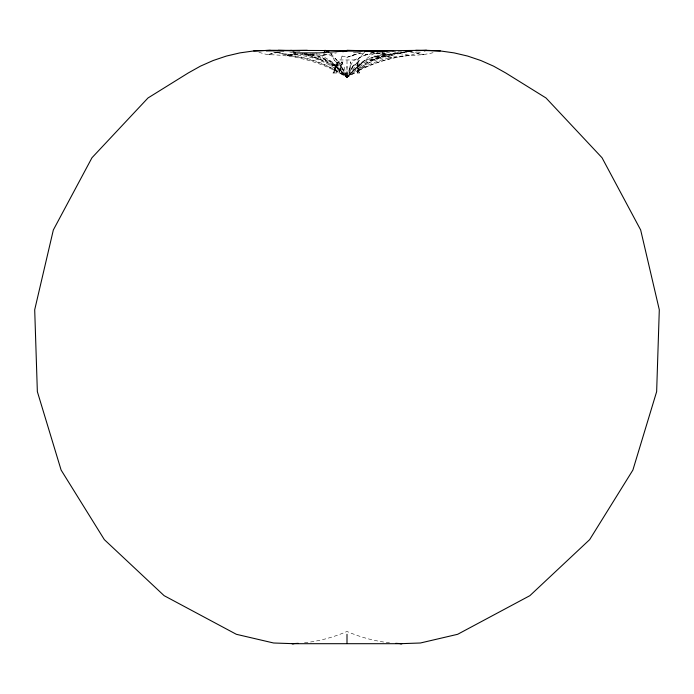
<?xml version="1.0" encoding="UTF-8"?>
<svg xmlns="http://www.w3.org/2000/svg" width="694" height="694" viewBox="0 0 694 694"><rect width="100%" height="100%" fill="white"/><g stroke="black" fill="none" stroke-linecap="round" stroke-linejoin="round"><path stroke-width="0.52" stroke-dasharray="3.47 2.6" d="M277.331 52.076L290.318 55.373A150.381 130.229 90 0 1 325.443 64.932L334.482 69.547L339.314 61.801L336.052 66.112L333.337 73L334.933 66.121L339.323 59.962L358.043 59.962L359.561 73L332.886 73L338.308 61.801L334.482 69.547L334.673 73L335.063 69.547L338.308 61.801L334.508 69.53L335.861 70.58L335.254 66.156L312.074 56.075L304.119 53.75M410.857 51.252L386.679 54.722A150.381 75.186 90 0 0 347 77.372A150.381 38.925 -90 0 0 322.857 55.373L323.578 53.681M342.983 61.801L340.91 66.268L339.557 73L339.262 69.157L342.983 61.801L336.052 66.112L336.79 73M335.488 67.839L338.308 61.801M353.446 64.932L347 77.372A150.381 150.381 0 0 0 267.632 54.722L257.7 52.024M401.583 51.174C385.274 50.445 371.359 58.816 357.531 66.156L347 77.372L334.482 69.547M363.899 52.883L356.863 60.499C364.064 51.885 376.634 54.67 386.332 52.007M353.081 70.58C361.236 64.49 367.872 55.381 377.788 52.05M359.449 64.932C367.707 56.205 380.512 55.008 391.737 57.298C406.129 54.791 421.006 56.361 435.086 52.128M420.312 52.206L410.223 55.373L395.415 52.883L380.945 56.075L369.807 60.517L357.531 70.58L347 77.372A150.381 75.186 -90 0 0 314.278 55.373L304.111 53.742M303.963 53.768L322.857 55.373L325.208 53.473M273.41 52.05L290.881 54.722A150.381 106.338 -90 0 1 329.398 64.932L338.403 70.58L347 77.372L358.746 70.58L371.897 60.517L384.45 56.075L397.332 52.883L412.453 50.948M351.927 56.075L356.499 52.883L361.444 51.269M364.602 60.517L355.597 66.156L347 77.372C335.523 62.963 317.245 57.697 300.146 53.143M358.746 70.58C374.803 62.417 392.301 57.229 410.223 55.373A150.381 145.254 90 0 0 371.047 64.932L357.531 70.58A150.381 130.229 90 0 1 391.737 57.298L373.936 56.075L376.963 56.075M408.757 51.243C386.671 54.765 362.346 59.762 347 77.372L335.254 66.156L336.469 66.156L347 77.372C364.515 60.552 388.666 55.546 411.646 51.226M369.807 60.517L381.9 56.075L395.415 52.883M311.051 53.75L308.179 54.8L314.434 53.698M371.897 60.517L385.101 56.075L398.66 52.883L410.328 51.243M277.721 52.024L267.632 54.722L278.736 52.128M373.624 52.154L362.363 56.075L353.446 60.517L350.149 66.156L347 77.372C340.216 65.331 327.776 58.79 315.822 52.883M276.238 52.093L287.047 55.373L292.087 54.332M298.229 53.837L290.318 55.373L303.044 53.794M322.857 55.373L336.503 52.874M335.861 70.58C320.862 62.156 304.119 57.22 287.047 55.373L292.304 54.41M287.047 55.373L292.122 54.54M304.519 642.765C319.153 641.23 333.484 637.257 347 631.471C360.516 637.257 374.847 641.23 389.481 642.765M329.398 64.932L340.919 66.156L343.851 70.58L334.551 60.517L330.821 53.681M289.762 52.05L292.764 52.466M370.145 51.981L386.679 54.722L379.184 51.365M353.159 52.085L367.542 54.722L364.133 52.206M404.732 51.148L423.661 54.722L410.154 51.217M299.704 53.794L309.55 56.075L322.953 60.517M306.141 53.681L315.05 56.075L326.596 60.517M311.97 53.837L318.442 56.075L327.421 60.517L325.443 60.517L336.469 66.156M334.551 64.932L329.398 60.517L340.919 70.58M334.551 60.517L340.919 66.156L347 77.372L347 66.156M357.245 66.451L357.757 66.945L357.774 73L357.705 61.801L357.757 66.945L357.531 66.156M330.934 53.638L337.137 60.499M349.672 69.921L349.672 73L350.6 61.801L349.672 69.921M342.073 56.075L340.554 60.517L343.851 66.156L347 77.372L347 57.298L360.368 52.883L347 57.298L342.073 56.075M353.081 66.156L350.149 70.58L359.449 60.517L353.081 66.156M380.971 52.883L372.825 52.883L393.281 55.373L380.971 52.883M359.102 73L356.699 61.801L359.102 73"/><path stroke-width="1.04" d="M323.933 52.839L325.018 50.306L328.843 51.911M424.346 50.94L426.368 50.306L440.282 50.948L454.076 52.883L467.635 56.075L480.838 60.517L493.573 66.156L505.726 72.957L546.005 97.975L602.028 157.746L640.666 229.983L659.3 309.767L656.645 391.642L632.893 470.046L589.657 539.637L529.886 595.66L457.65 634.299L420.391 643L400.169 643.694M342.801 51.72L347 50.948L362.433 50.948M387.373 50.792L270.339 50.306L253.718 50.948L239.924 52.883L226.365 56.075L213.162 60.517L200.427 66.156L188.274 72.957L147.995 97.975L91.972 157.746L53.334 229.983L34.7 309.767L37.355 391.642L61.107 470.046L104.343 539.637L164.114 595.66L236.35 634.299L273.609 643L293.831 643.694M347 50.948L319.283 52.883L293.467 52.883L295.566 53.056M298.247 643.329L291.948 643.694L402.052 643.694L395.754 643.329M270.339 50.306L253.718 50.948M415.958 50.731L426.368 50.306L365.912 50.948M381.379 50.948L386.558 50.792M307.321 50.306L266.218 50.948M363.942 50.948L393.637 50.948M440.282 50.948L415.732 50.306M347 50.306L371.143 50.948M324.645 50.792L328.973 50.922M278.268 50.306L299.808 50.948M278.606 50.697L283.777 50.948M290.881 50.306L293.935 51.096M347 634.299L347 642.965"/></g></svg>
